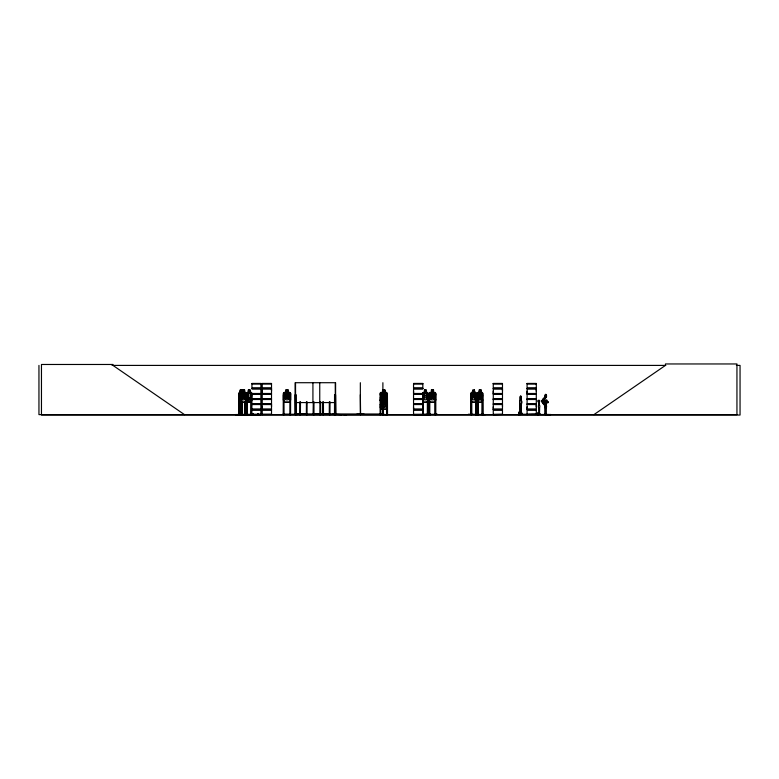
<?xml version="1.0" encoding="UTF-8"?>
<svg xmlns="http://www.w3.org/2000/svg" width="779" height="779" viewBox="0 0 779 779"><rect width="100%" height="100%" fill="white"/><g stroke="black" fill="none" stroke-linecap="round" stroke-linejoin="round"><path stroke-width="1.17" d="M251.948 404.544L261.238 404.544L261.228 409.111L251.948 409.111M251.948 388.935L261.238 388.935L261.228 393.492L251.948 393.492M262.231 409.111L262.231 404.544L271.52 404.544L271.511 409.111L262.231 409.111L262.241 406.833M262.231 393.492L262.231 388.935L271.52 388.935L271.511 393.492L262.231 393.492L262.241 391.214M271.511 406.833L271.511 404.544M271.511 391.214L271.511 388.935M422.831 409.111L413.542 409.111L413.552 406.833M422.831 393.492L413.542 393.492L413.552 391.214M493.263 409.111L493.263 404.544L502.484 404.544L502.474 409.111L493.263 409.111L493.273 406.833M493.263 393.492L493.263 388.935L502.484 388.935L502.474 393.492L493.263 393.492L493.273 391.214M502.474 406.833L502.474 404.544M502.474 391.214L502.474 388.935M527.091 409.111L527.091 404.544L536.303 404.544L536.293 409.111L527.091 409.111L527.101 406.833M527.091 393.492L527.091 388.935L536.303 388.935L536.293 393.492L527.091 393.492L527.101 391.214M536.293 406.833L536.293 404.544M536.293 391.214L536.293 388.935M291.531 414.253L298.98 414.224M332.01 414.253L341.952 414.623M356.753 414.253L364.192 414.224M379.295 414.253L386.744 414.613L386.744 413.902M521.102 413.503L521.317 403.931A2.483 1.003 -90 0 0 521.102 400.026L521.102 397.348A1.237 0.497 -90 0 0 520.606 396.112A1.237 0.497 -90 0 0 520.109 397.348L520.109 400.026A2.483 1.003 -90 0 0 519.905 403.931L520.109 413.503L521.248 413.503L521.453 403.931A2.483 1.003 -90 0 0 521.248 400.026L521.248 397.348A1.237 0.497 -90 0 0 520.752 396.112A1.237 0.497 -90 0 0 520.255 397.348L520.255 400.026A2.483 1.003 -90 0 0 520.041 403.931L520.255 413.503M520.421 411.994L520.421 412.588L520.391 411.994L519.213 412.393L520.508 412.51L520.031 412.072M519.281 412.315L520.148 412.159M519.729 412.072L519.866 412.432M519.437 412.003L519.583 412.588M538.815 413.873L538.571 407.495A1.655 0.682 -90 0 1 538.717 404.895L538.98 402.383M538.357 413.25L538.99 412.928L538.104 412.782M383.813 405.547L383.774 406.005M519.681 412.081L519.934 412.519M538.24 412.87L538.932 413.269M543.06 401.136L542.759 402.149L544.998 406.336A1.655 0.682 -90 0 0 545.719 408.157A1.655 0.682 -90 0 0 546.342 406.102A1.655 0.682 -90 0 0 545.397 404.992L543.06 401.136L545.582 404.992A1.655 0.682 -90 0 1 546.527 406.102A1.655 0.682 -90 0 1 545.913 408.157A1.655 0.682 -90 0 1 545.183 406.336L542.944 402.149M493.253 414.613L502.494 414.428L502.474 410.027L493.263 410.027L493.263 414.428M527.071 414.613L527.101 410.027L536.303 410.027L536.303 414.428M262.133 398.916L271.53 399.004M262.202 414.613L262.241 410.027L271.52 410.027L271.52 414.428L262.163 414.457M413.454 398.916L422.841 399.004M413.522 414.613L430.719 414.574M538.357 413.152L538.766 413.162M383.706 396.55C383.521 398.098 388.176 401.604 384.251 396.112C387.65 392.499 384.475 392.207 383.628 395.703M248.482 392.499L247.615 393.317L247.615 397.874L248.482 399.831L250.088 399.831L250.955 397.874L250.955 393.317L250.088 392.499L251.315 392.412L247.216 392.499M250.117 393.405L248.482 393.317M538.727 402.889L538.971 402.305M383.765 396.677C384.232 398.858 378.915 400.971 383.239 396.102C379.49 391.613 383.696 393.239 383.726 395.44M245.677 402.266L246.31 399.841L245.736 402.266L239.416 402.266L239.134 399.841M475.55 402.256L476.212 399.822M482.045 402.266L482.727 393.278L482.065 392.421L482.707 393.278M251.227 402.266L251.88 399.841M427.262 402.266L427.866 399.841M482.727 399.841L482.084 402.266L478.014 402.266M240.74 396.638L239.825 399.052L240.497 396.102L239.776 393.395L240.312 390.055L241.363 390.055M240.974 396.112L241.626 393.268L240.312 393.317L240.312 397.874L241.363 397.874M468.383 414.233L485.492 414.564M420.066 414.564L437.457 414.253M435.792 399.841L435.003 402.266L429.794 402.266L429.141 399.841M387.338 399.831L386.52 402.188L380.902 402.188M387.416 399.841L386.579 402.266L380.843 402.266L380.094 399.841M387.416 404.593L386.579 407.027L380.843 407.027L380.094 404.593M387.338 406.784L386.52 409.141L380.902 409.141M387.416 406.794L386.579 409.228L380.843 409.228L380.094 406.794M477.897 401.74L481.188 392.421M427.467 414.564L427.535 413.902M518.95 414.447L518.775 413.006M519.048 414.603L518.541 414.623M520.07 414.613L520.158 413.006M537.101 414.038L537.51 414.584M538.201 414.594L538.776 413.542L538.63 414.613M537.685 414.613L537.744 413.542L540.013 413.542L540.013 414.409M550.763 414.613L544.326 414.409M551.006 414.506L518.629 414.447L539.935 414.233M239.134 393.288L239.046 414.623L239.065 393.288L239.426 392.421L240.273 392.421M239.104 393.327L239.504 392.421M313.09 414.574L313.294 401.779M322.584 414.525L322.74 401.779M481.003 392.421L480.994 389.977L479.212 389.977L478.413 397.874L479.27 399.831L480.886 399.831L481.734 397.874L480.935 389.977M480.886 399.831L481.753 397.874M543.09 401.351L542.788 400.348L544.988 396.229A1.655 0.682 -90 0 1 545.719 394.398A1.655 0.682 -90 0 1 546.332 396.453A1.655 0.682 -90 0 1 545.397 397.563L543.09 401.351L545.319 397.446M544.648 397.417L542.788 400.348M241.792 392.421L241.198 393.288L241.247 414.623L241.334 413.902M386.111 402.626L384.894 404.583L382.616 404.583L381.389 402.626M470.993 393.278L471.607 392.402M471.636 392.48L471.12 393.307L471.139 414.613M482.094 392.499L478.063 392.499L477.615 393.327L477.693 414.623M422.695 414.623L422.685 393.288L423.299 392.421M478.121 392.499L477.546 393.327L477.459 414.623M539.263 401.623C537.393 403.58 537.354 398.77 539.253 400.688M239.396 414.623L239.426 393.288L240.098 392.421M239.426 393.288L240.127 392.499M429.112 393.288L429.21 414.623L429.112 393.288L429.852 392.421L431.362 392.421M285.864 390.055L288.142 390.055L288.142 392.499L289.369 393.317L289.369 397.874L288.142 399.831L285.864 399.831L284.647 397.874L284.647 393.317L285.864 392.499L285.786 389.977L288.22 389.977L288.22 392.421L289.807 392.421L290.664 393.278L290.664 399.841L289.827 402.266L284.092 402.266L283.342 399.841L283.342 393.288L284.121 392.421L285.786 392.421M283.42 393.327L284.15 392.499L289.769 392.499L290.586 393.317L290.586 414.623M380.123 414.623L380.094 393.288L380.863 392.421L382.528 392.421M380.171 393.327L380.902 392.499L386.52 392.499M380.094 398.05L380.873 397.173L382.528 397.173M380.094 400.24L380.873 399.374L386.559 399.374L387.416 400.231M478.413 393.317L479.27 392.499M593.929 414.623L665.441 365.409L665.441 363.959L736.944 363.959L736.944 414.623L38.95 414.623L38.95 365.409M548.27 402.529L543.255 403.746L545.057 402.529L548.27 402.529L548.27 402.013L543.771 402.013L543.255 403.746L546.001 402.529L546.001 414.525M382.616 397.261L381.389 398.069L381.398 404.827L382.616 406.784L384.894 406.784L386.111 404.827L386.111 398.069L384.894 397.261M381.398 400.27L382.616 399.452M295.329 414.574L295.124 394.778M543.255 403.746L548.27 402.013L543.469 403.746L543.255 398.682L544.151 400.601M542.632 401.73L541.687 401.73C542.087 399.033 542.418 401.73 542.866 402.061M112.059 365.409L665.811 365.409M736.398 365.409L740.05 365.409L740.05 415.041L41.462 415.041L41.462 364.475L112.974 364.475L112.974 365.409L184.477 414.623M251.938 383.434L261.247 383.434M262.221 383.434L271.53 383.434M413.532 383.434L422.841 383.434M493.263 383.434L502.494 383.434M527.081 383.434L536.312 383.434M413.532 383.609L422.841 383.609L422.822 388.02L413.542 388.02L413.542 383.619M493.263 383.619L502.494 383.619L502.474 388.02L493.263 388.02L493.263 383.619M251.958 383.891L261.228 383.891L261.228 388.02L251.948 388.02L251.948 383.619L261.247 383.599L261.238 388.02M262.241 383.891L271.511 383.891M413.552 383.891L422.822 383.891M493.273 383.891L502.474 383.891M527.101 383.891L536.293 383.891M251.89 388.332L261.306 388.332M262.163 388.332L271.579 388.332M413.483 388.332L422.9 388.332M493.204 388.332L502.543 388.332M527.032 388.332L536.371 388.332M251.89 388.614L261.306 388.614M262.163 388.614L271.579 388.614M413.483 388.614L422.9 388.614M493.204 388.614L502.543 388.614M527.032 388.614L536.371 388.614M422.831 388.935L413.542 388.935L413.542 393.492M244.625 389.977L240.195 389.977L240.234 392.499M474.499 389.958L472.717 389.958L471.918 397.855L472.775 399.812L474.382 399.812L475.239 397.855L474.44 389.958L474.499 392.402L475.609 392.402L476.212 393.259L476.173 414.613M248.423 390.055L250.088 390.055M382.616 390.055L384.894 390.055L384.894 392.499L386.111 393.317L386.111 397.874L384.894 399.831L382.616 399.831L381.389 397.874L381.389 393.317L382.616 392.499L382.528 389.977L384.972 389.977L384.972 392.421L386.559 392.421L387.416 393.278L387.514 414.574M424.477 390.055L426.142 390.055L426.084 392.499L426.95 393.317L426.95 397.874L426.084 399.831L424.477 399.831L423.61 397.874L423.61 393.317L424.477 392.499L424.477 389.977L426.201 389.977L426.142 392.499M431.4 390.055L433.504 390.055M479.27 390.055L480.945 390.055M241.334 392.421L242.941 392.421M244.567 392.421L245.716 392.421M248.491 392.421L247.186 392.421L246.641 393.288L246.739 414.623M423.24 392.421L424.477 392.421M426.142 392.421L427.32 392.421L427.924 393.278L427.944 414.623M433.543 392.421L435.013 392.421L435.792 393.278L435.792 414.623M471.538 392.402L472.775 392.402M478.033 392.421L479.27 392.421M480.935 392.421L482.123 392.421M239.445 392.499L245.687 392.499M423.26 392.499L427.291 392.499M429.852 392.499L434.984 392.499M471.577 392.48L475.589 392.48M246.437 414.623L246.31 393.278L246.164 414.623L246.008 401.779M422.685 393.288L423.279 402.266M427.262 392.421L427.924 393.278M471.003 393.278L471.042 414.613M476.154 393.259L475.55 392.402M251.89 393.814L261.306 393.814M262.163 393.814L271.579 393.814M413.483 393.814L422.9 393.814M493.204 393.814L502.543 393.814M527.032 393.814L536.371 393.814M251.89 394.096L261.306 394.096M262.163 394.096L271.579 394.096M413.483 394.096L422.9 394.096M493.204 394.096L502.543 394.096M527.032 394.096L536.371 394.096M251.948 394.417L261.238 394.417L261.238 398.809L251.909 398.994L261.247 399.004M422.831 394.417L413.542 394.417L413.542 398.809L422.822 398.692M382.528 394.729L384.972 394.729L384.972 399.374M239.796 394.778L238.812 394.778L238.783 414.623M245.541 394.778L246.193 394.778M246.437 394.778L247.099 394.778L246.972 414.623M251.091 394.778L251.744 394.778M290.586 394.778L289.915 394.778L289.837 414.623M295.533 394.778L296.205 394.778L296.283 414.623L296.283 413.902M335.243 394.778L334.571 394.778L334.493 414.623M335.593 394.778L335.856 414.623M360.336 394.778L360.599 414.623M380.045 394.778L380.717 394.778L380.795 414.623M382.616 394.817L384.894 394.817M387.338 394.778L386.666 394.778L386.588 414.623M422.695 394.778L423.357 394.778L423.231 414.623L423.172 394.778M428.07 394.778L427.408 394.778L427.35 414.623M429.102 394.778L429.823 394.778L429.784 414.623M435.831 394.778L435.11 394.778L435.149 414.623M471.013 394.758L471.675 394.758L471.675 414.613M477.517 394.778L478.17 394.778L478.17 414.623M422.676 395.596L427.866 395.596M545.018 396.443L545.183 396.229A1.655 0.682 -90 0 1 545.845 394.398A1.655 0.682 -90 0 1 546.546 396.17A1.655 0.682 -90 0 1 545.758 397.689M382.528 396.93L384.972 396.93M384.972 397.173L386.559 397.173L387.416 398.04M380.902 397.261L386.52 397.261L387.338 398.069M248.482 397.874L250.088 397.874M382.616 397.874L384.894 397.874M382.616 398.069L384.894 398.069M251.958 398.692L261.228 398.692L261.228 394.417M262.241 398.692L271.511 398.692L271.511 394.417L262.231 394.417L262.231 398.809L271.53 398.809M502.474 398.692L493.273 398.692L493.273 394.417L502.484 394.417L502.484 398.809L493.185 398.936L502.494 399.052M413.532 398.809L422.841 398.819M536.312 398.819L527.013 398.936L536.312 399.004M251.938 399.238L261.247 399.238L261.238 403.629L251.948 403.629M413.532 399.218L422.841 399.238M493.263 399.218L502.494 399.238L502.474 403.629L493.263 403.629L493.263 399.238M251.958 399.5L261.228 399.5L261.228 403.629M262.241 399.5L271.511 399.5M413.552 399.5L422.822 399.5M493.273 399.5L502.474 399.5M527.101 399.5L536.293 399.5M239.387 399.841L240.078 402.266M241.363 399.831L240.312 399.831L239.737 397.874L239.854 393.268L240.721 395.547L241.412 393.259L241.821 402.188M382.616 400.27L384.894 400.27M543.051 400.494L542.564 400.883M541.678 400.591L542.632 400.659M542.632 401.906L542.447 400.659M239.445 402.188L245.687 402.188M247.216 402.188L251.247 402.188M289.769 402.188L284.15 402.188L283.42 399.831M423.26 402.188L427.291 402.188M429.852 402.188L434.984 402.188M471.577 402.168L475.589 402.168M482.094 402.188L478.063 402.188L477.615 399.831M247.245 402.266L246.641 399.841L247.167 402.266L251.325 402.266L251.919 393.268L251.208 392.421M423.211 402.266L427.34 402.266M475.628 402.256L471.519 402.256L470.993 399.822M295.533 402.568L335.243 402.568M382.616 402.626L384.894 402.626M538.717 403.103L538.717 404.895M422.831 403.629L413.542 403.629L413.542 399.238M251.89 403.95L261.306 403.95M262.163 403.95L271.579 403.95M413.483 403.95L422.9 403.95M493.204 403.95L502.543 403.95M527.032 403.95L536.371 403.95M251.89 404.233L261.306 404.233M262.163 404.233L271.579 404.233M413.483 404.233L422.9 404.233M493.204 404.233L502.543 404.233M527.032 404.233L536.371 404.233M422.831 404.544L413.542 404.544L413.542 409.111M251.89 409.423L261.306 409.423M262.163 409.423L271.579 409.423M413.483 409.423L422.9 409.423M493.204 409.423L502.543 409.423M527.032 409.423L536.371 409.423M251.89 409.705L261.306 409.705M262.163 409.705L271.579 409.705M413.483 409.705L422.9 409.705M493.204 409.705L502.543 409.705M527.032 409.705L536.371 409.705M251.948 410.027L261.238 410.027L261.238 414.428L235.57 414.564L261.228 414.301L261.228 410.027M422.831 410.027L413.542 410.027L413.542 414.428M518.658 413.006L522.027 413.006L522.027 414.301M470.944 413.883L471.733 413.883L471.723 414.613M475.628 413.883L476.427 413.883M538.717 413.873L539.496 413.873L539.633 407.495A1.655 0.682 -90 0 0 539.399 404.895L539.36 402.694M238.754 413.902L240 413.902L240 414.623M242.483 413.902L240.925 413.902L240.925 414.623M244.879 413.902L247.157 413.902L247.147 414.623M251.023 413.902L251.812 413.902M283.215 413.902L284.043 413.902M289.837 413.902L290.771 414.574M295.046 413.902L383.735 414.009L383.735 414.623M386.588 413.902L387.416 413.902M422.627 413.902L423.425 413.902L423.416 414.623M427.34 413.902L428.129 413.902L428.119 414.623M477.449 413.902L478.238 413.902L478.228 414.623M482.133 413.902L482.922 413.902M518.775 414.038L521.911 414.038M538.601 414.038L532.106 414.301M284.043 414.107L289.837 414.107M300.567 414.107L306.361 414.107M314.044 414.107L319.838 414.107M323.489 414.107L329.274 414.107M544.911 414.097L546.001 414.097M262.241 414.301L271.511 414.301M413.552 414.301L430.68 414.253M493.273 414.301L502.474 414.301M330.199 414.564L330.101 413.902M335.359 414.564L335.243 382.713L295.533 382.713L295.601 414.623M307.286 414.574L307.189 413.902M261.043 414.574L235.599 414.623M538.25 413.162L538.912 412.977M384.894 399.452L386.111 400.27M245.541 401.779L245.687 414.574M480.877 392.499L481.734 393.317M241.5 389.977L241.568 392.499L241.607 390.055L244.567 390.055L244.509 392.499L245.414 393.317L245.414 397.874L244.567 399.831L242.999 399.831L242.152 397.874L242.941 389.977M244.986 392.421L245.775 393.278M244.957 392.499L245.658 393.317M547.189 402.013L547.189 400.25L543.771 400.25L543.771 402.013L543.469 398.682L545.495 401.175M543.255 398.682L544.716 400.601M251.189 392.499L251.763 393.317L251.744 414.623M543.469 398.682L544.823 400.601M241.363 392.499L241.928 393.317M245.658 392.421L246.31 393.278M539.234 402.383L539.487 402.889M242.065 392.421L242.493 393.317M478.413 397.874L479.27 399.831M472.444 392.402L475.716 401.643M543.031 400.513L543.284 401.351M422.802 399.831L423.318 402.188M471.12 399.812L471.636 402.168M241.256 399.831L241.772 402.266M245.833 414.584L245.843 413.902M245.667 414.525L245.726 394.778M239.104 399.831L239.484 402.266M546.507 400.25L546.507 402.013M546.147 400.25L546.147 402.013L543.469 403.746L544.453 400.25M545.738 402.529L545.738 414.525M545.466 400.25L545.495 402.013M545.31 402.529L545.31 414.525M545.057 402.529L545.057 414.525M539.068 413.542L538.99 414.409M538.523 412.782L538.523 414.233M538.416 412.782L538.416 414.233M538.211 412.782L538.104 414.233M537.831 413.542L537.831 414.233M531.93 414.301L528.561 414.301M520.645 413.006L520.645 414.038M520.528 413.006L520.528 414.301M520.041 413.006L520.041 414.038M519.797 414.038L519.797 411.867L519.174 411.867L519.174 414.038M519.632 411.867L519.632 414.038M519.34 411.867L519.34 414.038M482.912 414.623L482.853 394.778L482.201 394.778L482.143 414.623M482.678 393.278L482.727 414.623M482.561 413.902L482.493 414.623M482.376 399.442L482.328 414.623M477.985 394.778L478.043 414.623M477.78 413.902L477.878 414.623M476.407 414.613L476.358 394.758L475.696 394.758L475.638 414.613M476.096 393.298L476.096 399.812M476.066 413.883L476.086 414.613M475.881 394.758L475.823 414.613M471.49 394.758L471.538 414.613M471.305 413.883L471.276 414.613M435.899 414.623L435.899 413.902L435.042 413.902L435.042 414.623M435.685 393.317L435.685 399.831M435.617 413.902L435.636 414.623M435.218 394.778L435.218 414.623M429.891 414.623L429.891 413.902L429.034 413.902L429.034 414.623M429.609 413.902L429.628 414.623M427.866 393.278L427.778 414.623L427.583 401.779M424.536 390.055L424.536 392.499M422.88 394.778L422.987 414.623M422.724 413.902L422.822 414.623M387.26 413.902L387.26 414.623M383.141 394.778L383.141 414.623M382.888 382.713L382.878 414.623M382.285 414.009L382.285 414.623M380.639 413.902L380.639 414.623M379.967 413.902L379.967 414.623M360.346 382.713L360.336 414.623M346.791 414.623L343.685 414.623M335.895 413.902L335.895 414.623M335.603 382.713L335.593 414.623L335.525 413.902M335.165 413.902L335.165 414.623M334.649 413.902L334.649 414.623M334.103 414.009L334.103 414.623M330.023 401.779L329.955 414.623M329.429 413.902L329.429 414.623M329.351 401.779L329.274 414.623M323.412 401.779L323.489 414.623M323.334 413.902L323.334 414.623M322.818 413.902L322.818 414.623M320.666 413.902L320.646 414.623L320.588 401.779M319.994 413.902L319.994 414.623M319.916 401.779L319.838 414.623M319.75 382.713L319.75 402.568M314.044 413.902L314.044 414.623M313.966 401.779L313.966 414.623M313.372 413.902L313.372 414.623M312.924 382.713L312.924 402.568M307.111 401.779L307.033 414.623M306.517 413.902L306.517 414.623M306.439 401.779L306.361 414.623M300.567 413.902L300.567 414.623M300.49 401.779L300.412 414.623M299.896 413.902L299.896 414.623M299.818 401.779L299.74 414.623M297.052 414.009L297.052 414.623M295.124 382.713L295.124 414.623M289.992 413.902L289.992 414.623M284.043 414.623L283.965 394.778L283.293 394.778L283.215 414.623M283.887 413.902L283.887 414.623M283.371 413.902L283.371 414.623M261.238 388.935L261.238 393.492M261.238 404.544L261.238 409.111M258.628 413.902L258.531 414.623M258.404 414.623L258.316 413.902L258.17 414.623M258.141 413.902L257.995 414.623M257.927 413.902L257.83 414.623M253.506 413.902L253.594 414.623M253.37 413.902L253.428 414.623M253.263 413.902L253.136 414.623M253.029 413.902L253.117 414.623M252.805 413.902L252.863 414.623M251.559 394.778L251.559 414.623M251.451 413.902L251.481 414.623M251.276 394.778L251.218 414.623M251.091 401.779L251.033 414.623M250.137 402.266L250.147 389.977L248.365 389.977L248.365 392.421M248.423 389.977L248.482 402.266M246.914 394.778L246.836 414.623M246.466 413.902L246.573 414.623M245.443 413.902L245.424 414.623M245.161 413.902L245.181 414.623M245.073 401.779L245.015 414.623M244.947 401.779L244.879 414.623M244.567 389.977L244.567 392.499M243.233 390.464L243.282 391.282M242.882 389.977L242.882 392.421M242.425 401.779L242.464 414.623M242.113 401.779L242.191 414.623L242.074 413.902M241.88 401.779L241.85 414.623M241.685 414.623L241.626 394.778L240.984 394.778L241.071 414.623M241.441 401.779L241.5 414.623M241.334 389.977L241.295 392.499M239.932 401.779L239.864 414.623M239.796 401.779L239.708 414.623M239.494 393.327L239.494 399.831M542.778 400.026A1.451 0.594 -90 0 1 543.567 400.445A1.451 0.594 -90 0 1 543.469 402.383A1.451 0.594 -90 0 1 542.661 402.315M542.564 402.013A1.451 0.594 -90 0 1 542.505 401.662M542.496 400.912A1.451 0.594 -90 0 1 542.554 400.562M547.004 401.049L547.004 401.049M538.386 400.932C539.428 404.437 540.908 398.439 538.386 400.932M245.181 398.916L244.606 398.926L243.71 396.638L242.25 399.014L243.35 396.102L242.298 393.307L243.681 395.547L245.112 393.307L244.051 396.112L245.181 398.916M481.675 398.916L481.081 398.926L480.166 396.638L479.231 398.994L478.647 398.916L479.796 396.102L478.715 393.307L480.137 395.547L481.607 393.307L480.507 396.112L481.675 398.916M434.419 398.916L433.708 398.994L432.491 396.638C431.654 400.494 428.976 399.082 432.014 396.102C429.083 393.317 431.702 391.827 432.452 395.547C433.173 391.827 435.967 393.298 432.929 396.112L434.419 398.916M289.145 398.916L288.357 398.994L287.013 396.638C285.961 400.357 283.157 399.559 286.497 396.102C283.254 393.298 286.136 391.837 286.974 395.547C287.899 392.032 290.81 392.772 287.5 396.112L289.145 398.916M385.887 403.678L385.108 403.746L383.765 401.389C382.791 405.275 379.938 403.843 383.239 400.854C380.006 398.05 382.888 396.589 383.726 400.299C384.651 396.793 387.562 397.533 384.251 400.873L385.887 403.678M434.575 397.874L433.475 399.831L431.4 399.831L430.29 397.874L430.29 393.317L431.4 392.499L431.362 389.977L433.582 389.977L433.475 392.499L434.575 393.317L434.575 397.874M478.102 392.421L477.498 393.288L478.092 392.421M271.53 383.599L262.221 383.609L262.241 388.02L271.52 388.02L271.52 383.619M536.312 383.619L527.081 383.609L527.101 388.02L536.303 388.02L536.303 383.619M241.178 390.464L240.497 390.464L240.497 391.282L241.178 391.282L241.178 390.464M244.285 390.464L241.967 390.464L241.967 391.282L244.285 391.282L244.285 390.464M249.806 390.464L248.764 390.464L248.764 391.282L249.806 391.282L249.806 390.464M287.733 390.464L286.273 390.464L286.273 391.282L287.733 391.282L287.733 390.464M384.485 390.464L383.025 390.464L383.025 391.282L384.485 391.282L384.485 390.464M425.801 390.464L424.759 390.464L424.759 391.282L425.801 391.282L425.801 390.464M433.105 390.464L431.77 390.464L431.77 391.282L433.105 391.282L433.105 390.464M474.099 390.445L473.067 390.445L473.067 391.262L474.099 391.262L474.099 390.445M480.594 390.464L479.552 390.464L479.552 391.282L480.594 391.282L480.585 390.464M244.567 393.317L242.999 393.317L242.999 397.874L244.567 397.874L244.567 393.317M288.142 393.317L285.864 393.317L285.864 397.874L288.142 397.874L288.142 393.317M384.894 393.317L382.616 393.317L382.616 404.827L384.894 404.827L384.894 393.317M426.084 393.317L424.477 393.317L424.477 397.874L426.084 397.874L426.084 393.317M433.475 393.317L431.4 393.317L431.4 397.874L433.475 397.874L433.475 393.317M474.382 393.298L472.775 393.298L472.775 397.855L474.382 397.855L474.382 393.298M480.886 393.317L479.27 393.317L479.27 397.874L480.886 397.874L480.886 393.317M536.303 394.417L527.091 394.417L527.091 398.809L536.293 398.692L536.303 394.417M384.485 395.226L383.025 395.226L383.025 396.034L384.485 396.034L384.485 395.226M384.485 397.417L383.025 397.417L383.025 398.235L384.485 398.235L384.485 397.417M271.53 399.218L262.221 399.208L262.241 403.629L271.52 403.629L271.52 399.238M536.312 399.208L527.081 399.238L527.101 403.629L536.303 403.629L536.303 399.238M477.556 399.841L478.082 402.266L477.498 399.841M543.031 402.295A1.451 0.594 -90 0 0 542.759 399.88A1.451 0.594 -90 0 0 542.028 401.662A1.451 0.594 -90 0 0 543.031 402.295"/></g></svg>
